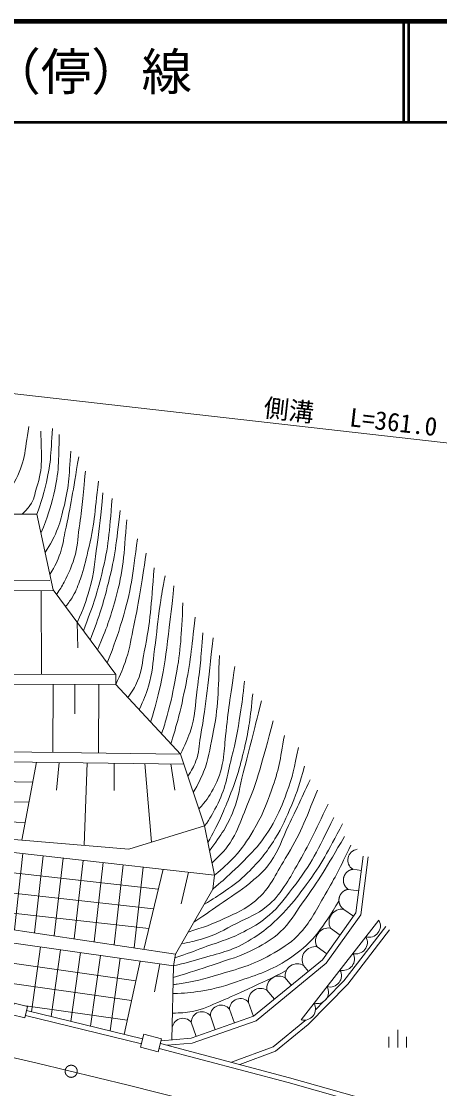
# Model space of a CAD drawing. Units: millimetres, scale not verified. Extents: x 40000 to 680000, y 20000 to 380000.
# Drawn here: x 259801 to 301348, y 273991 to 380000 of the extents above; entities that cross this region are included whole.
import ezdxf
from ezdxf.enums import TextEntityAlignment as Align

# ---------------------------------------------------------------- set-up
doc = ezdxf.new("R2010")
doc.units = ezdxf.units.MM
doc.header["$LTSCALE"] = 1000
doc.linetypes.add('CHAIN', pattern=[18.5, 12, -1.5, 3.5, -1.5])
for name, color, linetype, lineweight in [('M-BGD', 7, 'Continuous', 13), ('M-BMK', 2, 'CHAIN', 13), ('M-STR-HTXT', 7, 'Continuous', 13), ('M-TTL', 2, 'Continuous', 140), ('M-TTL-LINE', 7, 'Continuous', 50)]:
    doc.layers.add(name, color=color, linetype=linetype, lineweight=lineweight)
doc.layers.add('M-TTL-TXT', color=7, linetype='Continuous')
doc.styles.add('ＭＳ ゴシック', font='')
doc.styles.get('ＭＳ ゴシック').set_extended_font_data('MS Gothic')

msp = doc.modelspace()

# ---------------------------------------------------------------- linework, layer by layer
at = {"layer": 'M-BGD'}
for p, q in [((261774, 323473), (261815, 315137)), ((265349, 320300), (265398, 317765)), ((262948, 314134), (262932, 307400)), ((265115, 314128), (265108, 311222)), ((267482, 314123), (267465, 307339)), ((261314, 306422), (259865, 298676)), ((263543, 306392), (263291, 303654)), ((266339, 306354), (266032, 298160)), ((269008, 306318), (269006, 303592)), ((272051, 306277), (272717, 298470)), ((274664, 306242), (275031, 303654)), ((260941, 304427), (250245, 304652)), ((260567, 302432), (249606, 302742)), ((260194, 300436), (248966, 300832)), ((270488, 297788), (278004, 300086)), ((259865, 298676), (248560, 299620)), ((270488, 297788), (259865, 298676)), ((207115, 297574), (275111, 287351)), ((259964, 297335), (259115, 289756)), ((261952, 297112), (261094, 289458)), ((263939, 296889), (263073, 289161)), ((273404, 293816), (248071, 296656)), ((265927, 296667), (265052, 288863)), ((267915, 296444), (267031, 288565)), ((269902, 296221), (269011, 288268)), ((271890, 295998), (270990, 287970)), ((271956, 287825), (273877, 295776)), ((293574, 295666), (292716, 295776)), ((276405, 295492), (275683, 292349)), ((272930, 291857), (247712, 294683)), ((293318, 293655), (292274, 293788)), ((272457, 289897), (247352, 292711)), ((292798, 291114), (291832, 291800)), ((287583, 280833), (295313, 290717)), ((271176, 284701), (232148, 290229)), ((291474, 289249), (290501, 289940)), ((270742, 282743), (231864, 288249)), ((261709, 288062), (260798, 281625)), ((263690, 287781), (262750, 281149)), ((265670, 287501), (264703, 280673)), ((290150, 287384), (289170, 288079)), ((267650, 287221), (266655, 280198)), ((269630, 286940), (268608, 279722)), ((271610, 286660), (269997, 279384)), ((273541, 286386), (273033, 283611)), ((288318, 285634), (287839, 286219)), ((286628, 284251), (286018, 284996)), ((284937, 282864), (284194, 283771)), ((270307, 280784), (260243, 282210)), ((282855, 281171), (282372, 282547)), ((289012, 281804), (289858, 282667)), ((260204, 281255), (271724, 278449)), ((260322, 281740), (271848, 278933)), ((279064, 279842), (278574, 281239)), ((280959, 280507), (280473, 281893)), ((277169, 279178), (276676, 280585)), ((296303, 278089), (296303, 279139)), ((297178, 278089), (297178, 279839)), ((298053, 278089), (298053, 279139))]:
    msp.add_line(p, q, dxfattribs=at)
for points in [[(186693, 297143), (192731, 298533), (199984, 306370), (199488, 307395), (206306, 315750), (206187, 316796), (213801, 322928), (213827, 323947), (225080, 328944), (225598, 329902), (238787, 332802), (246627, 332581), (254757, 331062), (261342, 331062), (262952, 323549), (269173, 315118), (269170, 314118), (275592, 307230), (278004, 300086), (278969, 295205), (278810, 293812), (275111, 287351), (274918, 286191), (274752, 278848)], [(225598, 329902), (254379, 324436), (262619, 324477)], [(225099, 328979), (254287, 323436), (262967, 323479)], [(213827, 323947), (252360, 315160), (269173, 315118)], [(213801, 322928), (252246, 314160), (269170, 314118)], [(206306, 315750), (250885, 306562), (275931, 306225)], [(246085, 308573), (250993, 307561), (275592, 307230)], [(199984, 306370), (206954, 306027), (248431, 298628), (278969, 295205)], [(187006, 296170), (192584, 297319), (207519, 296385), (232488, 293313), (232432, 292209), (274918, 286191)], [(273687, 278746), (276675, 279005), (282871, 281177), (289724, 286784), (293037, 291450), (293754, 297082)], [(274294, 278297), (276781, 278512), (283119, 280734), (290092, 286440), (293517, 291262), (294250, 297019)], [(292716, 295776), (292697, 295773), (292678, 295770), (292659, 295766), (292641, 295762), (292622, 295758), (292603, 295753), (292585, 295748), (292566, 295743), (292548, 295737), (292530, 295731), (292512, 295725), (292494, 295718), (292476, 295711), (292458, 295704), (292440, 295697), (292423, 295689), (292405, 295681), (292388, 295672), (292371, 295664), (292354, 295655), (292337, 295645), (292321, 295636), (292304, 295626), (292288, 295616), (292272, 295605), (292256, 295594), (292241, 295583), (292225, 295572), (292210, 295560), (292195, 295548), (292180, 295536), (292165, 295524), (292151, 295511), (292137, 295498), (292123, 295485), (292109, 295472), (292095, 295458), (292082, 295445), (292069, 295430), (292056, 295416), (292044, 295402), (292032, 295387), (292020, 295372), (292008, 295357), (291996, 295341), (291985, 295326), (291974, 295310), (291964, 295294), (291953, 295278), (291943, 295262), (291933, 295245), (291924, 295228), (291915, 295212), (291906, 295195), (291897, 295177), (291889, 295160), (291881, 295143), (291873, 295125), (291866, 295108), (291859, 295090), (291852, 295072), (291846, 295054), (291840, 295035), (291834, 295017), (291828, 294999), (291823, 294980), (291818, 294962), (291814, 294943), (291810, 294924), (291806, 294906), (291802, 294887), (291799, 294868), (291796, 294849), (291794, 294830), (291792, 294811), (291790, 294792), (291788, 294773), (291787, 294753), (291786, 294734), (291786, 294715), (291786, 294696), (291786, 294677), (291786, 294658), (291787, 294638), (291789, 294619), (291790, 294600), (291792, 294581), (291794, 294562), (291797, 294543), (291800, 294524), (291803, 294505), (291806, 294486), (291810, 294468), (291814, 294449), (291819, 294430), (291824, 294412), (291829, 294393), (291835, 294375), (291840, 294357), (291846, 294338), (291853, 294320), (291860, 294302), (291867, 294285), (291874, 294267), (291882, 294249), (291890, 294232), (291898, 294215), (291907, 294198), (291916, 294181), (291925, 294164), (291935, 294147), (291944, 294131), (291955, 294114), (291965, 294098), (291976, 294082), (291987, 294067), (291998, 294051), (292009, 294036), (292021, 294021), (292033, 294006), (292045, 293991), (292058, 293976), (292071, 293962), (292084, 293948), (292097, 293934), (292111, 293921), (292124, 293907), (292138, 293894), (292153, 293881), (292167, 293869), (292182, 293857), (292197, 293844), (292212, 293833), (292227, 293821), (292243, 293810), (292258, 293799), (292274, 293788)], [(292274, 293788), (292255, 293785), (292236, 293782), (292218, 293778), (292199, 293774), (292180, 293770), (292162, 293765), (292143, 293760), (292125, 293755), (292106, 293749), (292088, 293743), (292070, 293737), (292052, 293731), (292034, 293724), (292016, 293716), (291999, 293709), (291981, 293701), (291964, 293693), (291946, 293685), (291929, 293676), (291912, 293667), (291896, 293658), (291879, 293648), (291863, 293638), (291846, 293628), (291830, 293617), (291815, 293607), (291799, 293596), (291783, 293584), (291768, 293573), (291753, 293561), (291738, 293549), (291724, 293536), (291709, 293524), (291695, 293511), (291681, 293498), (291667, 293484), (291654, 293471), (291640, 293457), (291627, 293443), (291615, 293428), (291602, 293414), (291590, 293399), (291578, 293384), (291566, 293369), (291555, 293354), (291543, 293338), (291533, 293322), (291522, 293306), (291512, 293290), (291501, 293274), (291492, 293257), (291482, 293241), (291473, 293224), (291464, 293207), (291456, 293190), (291447, 293172), (291439, 293155), (291432, 293137), (291424, 293120), (291417, 293102), (291410, 293084), (291404, 293066), (291398, 293048), (291392, 293029), (291387, 293011), (291381, 292993), (291377, 292974), (291372, 292955), (291368, 292937), (291364, 292918), (291361, 292899), (291357, 292880), (291355, 292861), (291352, 292842), (291350, 292823), (291348, 292804), (291347, 292785), (291346, 292766), (291345, 292747), (291344, 292727), (291344, 292708), (291344, 292689), (291345, 292670), (291346, 292651), (291347, 292632), (291348, 292613), (291350, 292593), (291352, 292574), (291355, 292555), (291358, 292536), (291361, 292518), (291365, 292499), (291369, 292480), (291373, 292461), (291377, 292443), (291382, 292424), (291387, 292406), (291393, 292387), (291399, 292369), (291405, 292351), (291411, 292333), (291418, 292315), (291425, 292297), (291433, 292279), (291440, 292262), (291448, 292244), (291457, 292227), (291465, 292210), (291474, 292193), (291483, 292176), (291493, 292159), (291503, 292143), (291513, 292127), (291523, 292111), (291534, 292095), (291545, 292079), (291556, 292063), (291568, 292048), (291579, 292033), (291591, 292018), (291604, 292003), (291616, 291989), (291629, 291974), (291642, 291960), (291655, 291947), (291669, 291933), (291683, 291920), (291697, 291907), (291711, 291894), (291725, 291881), (291740, 291869), (291755, 291857), (291770, 291845), (291785, 291833), (291801, 291822), (291817, 291811), (291832, 291800)], [(281496, 276387), (285048, 277706), (288291, 280352), (292224, 284369), (296383, 289776)], [(290092, 282907), (291846, 284698), (295987, 290081)], [(280658, 276609), (284797, 278145), (287953, 280722), (288030, 280800)], [(273493, 277992), (286314, 274591), (304849, 269349), (317060, 266262), (327396, 264063), (334874, 262941), (342600, 262068), (353814, 261487), (362252, 261652)], [(273618, 278476), (286446, 275073), (304978, 269832), (317173, 266750), (327485, 264555), (334939, 263437), (342641, 262567), (353822, 261987), (362221, 262151)]]:
    msp.add_lwpolyline(points, dxfattribs=at)
for points in [[(258804, 281354), (260148, 281027), (260426, 282165), (259082, 282493)], [(271636, 278108), (273406, 277653), (273736, 278934), (271966, 279389)]]:
    msp.add_lwpolyline(points, close=True, dxfattribs=at)
for centre, radius, start, end in [((293318, 296685), 1090, 98.45038, 236.492), ((291642, 290530), 1285, 81.48241, 207.344), ((294329, 290159), 1131, 254.36853, 29.57192), ((290311, 288670), 1285, 81.48241, 207.344), ((293041, 288511), 1131, 254.36853, 29.57192), ((288980, 286809), 1285, 81.48241, 207.344), ((291753, 286864), 1131, 254.36853, 29.57192), ((287212, 285183), 1210, 58.82927, 188.9506), ((285390, 283960), 1210, 58.82927, 188.9506), ((290464, 285217), 1131, 254.36853, 29.57192), ((289176, 283570), 1131, 254.36853, 29.57192), ((283568, 282736), 1210, 58.82927, 188.9506), ((279645, 281216), 1070, 39.24351, 178.7608), ((281543, 281870), 1070, 39.24351, 178.7608), ((287888, 281922), 1131, 254.36853, 29.57192), ((275847, 279908), 1070, 39.24351, 178.7608), ((277746, 280562), 1070, 39.24351, 178.7608)]:
    msp.add_arc(centre, radius, start, end, dxfattribs=at)
for points, knots in [([(260534, 339755), (260143, 337242), (260173, 336164), (259084, 334206), (258681, 333481), (258472, 333050), (257925, 332425), (257389, 331814), (257108, 331609), (256351, 331062)], [0, 0, 0, 0, 1, 1, 1, 2, 2, 2, 3, 3, 3, 3]), ([(261735, 339300), (261781, 336774), (261986, 335771), (261320, 333668), (261101, 332975), (261076, 332523), (260658, 331928), (260395, 331555), (260257, 331398), (259871, 331062)], [0, 0, 0, 0, 1, 1, 1, 2, 2, 2, 3, 3, 3, 3]), ([(262894, 339548), (262716, 336892), (262744, 336013), (262190, 333833), (261911, 332736), (261805, 332319), (261342, 331062)], [0, 0, 0, 0, 1, 1, 1, 2, 2, 2, 2]), ([(263557, 338968), (263505, 336260), (263559, 335305), (263018, 333046), (262647, 331494), (262452, 330886), (261749, 329163)], [0, 0, 0, 0, 1, 1, 1, 2, 2, 2, 2]), ([(264716, 337312), (264511, 334629), (264544, 333749), (263971, 331556), (263744, 330689), (263648, 330189), (263308, 329361), (262950, 328488), (262749, 328174), (262162, 327234)], [0, 0, 0, 0, 1, 1, 1, 2, 2, 2, 3, 3, 3, 3]), ([(265503, 336732), (264892, 333116), (264768, 332145), (264136, 329237), (263964, 328443), (263939, 327978), (263681, 327208), (263383, 326321), (263178, 325996), (262629, 325056)], [0, 0, 0, 0, 1, 1, 1, 2, 2, 2, 3, 3, 3, 3]), ([(266166, 335324), (265914, 332619), (265869, 331881), (265544, 329692), (265369, 328509), (265421, 327806), (265047, 326669), (264735, 325719), (264535, 325186), (264054, 324309), (263782, 323814), (263679, 323632), (263302, 323075)], [0, 0, 0, 0, 1, 1, 1, 2, 2, 2, 3, 3, 3, 4, 4, 4, 4]), ([(267449, 334330), (267087, 331044), (267064, 330043), (266414, 327373), (266152, 326298), (266056, 325676), (265669, 324640), (265410, 323948), (265304, 323534), (264923, 322901), (264668, 322477), (264558, 322317), (264193, 321868)], [0, 0, 0, 0, 1, 1, 1, 2, 2, 2, 3, 3, 3, 4, 4, 4, 4]), ([(265349, 320300), (266006, 321784), (266199, 322281), (266580, 323605), (267065, 325291), (267075, 326299), (267325, 328036), (267612, 330034), (267670, 330705), (267905, 333171)], [0, 0, 0, 0, 1, 1, 1, 2, 2, 2, 3, 3, 3, 3]), ([(265964, 319467), (266947, 322018), (267227, 322853), (267781, 325096), (268489, 327965), (268531, 329105), (268816, 332591)], [0, 0, 0, 0, 1, 1, 1, 2, 2, 2, 2]), ([(266642, 318548), (267605, 321151), (267877, 321969), (268443, 324226), (269136, 326991), (269221, 328052), (269603, 331431)], [0, 0, 0, 0, 1, 1, 1, 2, 2, 2, 2]), ([(270265, 330479), (269983, 326843), (269976, 325602), (269147, 322611), (268590, 320599), (268326, 319829), (267361, 317574)], [0, 0, 0, 0, 1, 1, 1, 2, 2, 2, 2]), ([(271342, 328615), (270818, 324812), (270753, 323584), (269810, 320499), (269299, 318830), (269103, 318209), (268309, 316289)], [0, 0, 0, 0, 1, 1, 1, 2, 2, 2, 2]), ([(269170, 314118), (269721, 315281), (269884, 315659), (270224, 316689), (270640, 317949), (270695, 318704), (270969, 320002), (271557, 322781), (271670, 323718), (272212, 327166)], [0, 0, 0, 0, 1, 1, 1, 2, 2, 2, 3, 3, 3, 3]), ([(270370, 312831), (270872, 313527), (271032, 313809), (271342, 314494), (271821, 315552), (271771, 316255), (272005, 317393), (272663, 320600), (272663, 321776), (272998, 325717)], [0, 0, 0, 0, 1, 1, 1, 2, 2, 2, 3, 3, 3, 3]), ([(271492, 311628), (271986, 312662), (272125, 313022), (272419, 313956), (272856, 315349), (272831, 316197), (273040, 317642), (273290, 319367), (273310, 320350), (273578, 322073), (273753, 323192), (273814, 323563), (274075, 324930)], [0, 0, 0, 0, 1, 1, 1, 2, 2, 2, 3, 3, 3, 4, 4, 4, 4]), ([(272631, 310405), (273158, 312098), (273294, 312604), (273620, 314039), (274065, 316002), (274143, 317137), (274406, 319132), (274653, 321004), (274717, 321621), (274945, 323936)], [0, 0, 0, 0, 1, 1, 1, 2, 2, 2, 3, 3, 3, 3]), ([(275856, 322238), (275661, 318807), (275673, 317762), (275152, 314950), (274868, 313418), (274701, 312558), (274282, 311057), (274081, 310337), (274014, 310092), (273732, 309224)], [0, 0, 0, 0, 1, 1, 1, 2, 2, 2, 3, 3, 3, 3]), ([(277057, 320830), (276685, 317463), (276632, 316483), (276063, 313749), (275762, 312301), (275594, 311487), (275193, 310063), (274992, 309348), (274926, 309108), (274649, 308241)], [0, 0, 0, 0, 1, 1, 1, 2, 2, 2, 3, 3, 3, 3]), ([(275592, 307230), (276107, 308172), (276247, 308526), (276560, 309401), (277128, 310991), (277029, 311994), (277264, 313666), (277569, 315840), (277618, 316577), (277843, 319257)], [0, 0, 0, 0, 1, 1, 1, 2, 2, 2, 3, 3, 3, 3]), ([(276340, 305015), (276761, 305657), (276898, 305912), (277144, 306539), (277491, 307423), (277422, 307995), (277586, 308931), (278255, 312747), (278322, 314046), (278837, 318769)], [0, 0, 0, 0, 1, 1, 1, 2, 2, 2, 3, 3, 3, 3]), ([(276881, 303411), (277409, 304314), (277560, 304634), (277899, 305462), (278438, 306779), (278493, 307603), (278782, 308996), (279422, 312080), (279342, 313288), (279472, 317030)], [0, 0, 0, 0, 1, 1, 1, 2, 2, 2, 3, 3, 3, 3]), ([(277434, 301774), (278153, 302592), (278406, 302915), (278865, 303750), (279430, 304779), (279619, 305440), (279831, 306594), (280004, 307532), (279977, 308075), (280080, 309023), (280373, 311727), (280519, 312596), (280991, 315925)], [0, 0, 0, 0, 1, 1, 1, 2, 2, 2, 3, 3, 3, 4, 4, 4, 4]), ([(278004, 300086), (278597, 300916), (278760, 301233), (279169, 302011), (280094, 303771), (280207, 304940), (280687, 306870), (281101, 308535), (281282, 309482), (281543, 311177), (281740, 312455), (281795, 312891), (281957, 314462)], [0, 0, 0, 0, 1, 1, 1, 2, 2, 2, 3, 3, 3, 4, 4, 4, 4]), ([(278333, 298424), (279358, 300360), (279660, 300960), (280342, 302660), (281125, 304611), (281479, 305747), (281957, 307795), (282444, 309882), (282524, 310680), (282785, 313220)], [0, 0, 0, 0, 1, 1, 1, 2, 2, 2, 3, 3, 3, 3]), ([(278492, 297619), (279720, 299332), (280218, 299954), (280880, 301666), (281417, 303053), (281462, 303912), (281833, 305352), (282552, 308148), (282772, 309026), (283655, 312516)], [0, 0, 0, 0, 1, 1, 1, 2, 2, 2, 3, 3, 3, 3]), ([(278733, 296400), (279731, 297373), (280114, 297734), (280756, 298767), (281364, 299745), (281511, 300398), (281957, 301459), (283396, 304883), (283627, 306214), (284814, 310528)], [0, 0, 0, 0, 1, 1, 1, 2, 2, 2, 3, 3, 3, 3]), ([(278969, 295205), (279935, 295980), (280250, 296250), (280963, 297028), (281801, 297941), (282192, 298531), (282827, 299596), (283716, 301088), (284062, 302018), (284649, 303654), (285384, 305703), (285493, 306551), (285932, 309079)], [0, 0, 0, 0, 1, 1, 1, 2, 2, 2, 3, 3, 3, 4, 4, 4, 4]), ([(278810, 293812), (279733, 294555), (279993, 294814), (280715, 295496), (282511, 297194), (283580, 298178), (284801, 300327), (285442, 301456), (285700, 302147), (286153, 303364), (286791, 305075), (286889, 305769), (287313, 307892)], [0, 0, 0, 0, 1, 1, 1, 2, 2, 2, 3, 3, 3, 4, 4, 4, 4]), ([(277937, 292287), (278956, 292895), (279252, 293077), (280052, 293646), (280953, 294286), (281479, 294632), (282261, 295413), (283465, 296616), (284102, 297358), (284994, 298809), (285761, 300058), (286089, 300822), (286650, 302177), (287255, 303635), (287406, 304197), (287920, 306014)], [0, 0, 0, 0, 1, 1, 1, 2, 2, 2, 3, 3, 3, 4, 4, 4, 5, 5, 5, 5]), ([(276935, 290537), (278343, 291477), (278711, 291725), (279831, 292514), (281043, 293368), (281797, 293756), (282896, 294750), (283591, 295380), (284023, 295715), (284552, 296490), (285448, 297799), (285657, 298705), (286347, 300134), (287196, 301893), (287455, 302461), (288472, 304661)], [0, 0, 0, 0, 1, 1, 1, 2, 2, 2, 3, 3, 3, 4, 4, 4, 5, 5, 5, 5]), ([(276362, 289535), (278055, 290080), (278591, 290246), (279942, 290885), (281207, 291485), (282005, 291732), (283061, 292652), (284573, 293969), (284965, 295141), (286015, 296849), (287552, 299346), (287912, 300422), (289218, 303640)], [0, 0, 0, 0, 1, 1, 1, 2, 2, 2, 3, 3, 3, 4, 4, 4, 4]), ([(275712, 288400), (276625, 288545), (276921, 288626), (277678, 288842), (279144, 289261), (279879, 289754), (281239, 290444), (282406, 291035), (283137, 291264), (284166, 292073), (284977, 292710), (285309, 293218), (285905, 294060), (286450, 294830), (286674, 295315), (287147, 296131), (288496, 298454), (288844, 299304), (290267, 302260)], [0, 0, 0, 0, 1, 1, 1, 2, 2, 2, 3, 3, 3, 4, 4, 4, 5, 5, 5, 6, 6, 6, 6]), ([(274918, 286191), (276168, 286481), (276523, 286584), (277540, 286882), (279458, 287445), (280617, 287641), (282343, 288649), (283971, 289599), (284770, 290350), (286070, 291714), (286939, 292624), (287334, 293217), (288086, 294226), (289736, 296440), (290141, 297390), (291702, 300300)], [0, 0, 0, 0, 1, 1, 1, 2, 2, 2, 3, 3, 3, 4, 4, 4, 5, 5, 5, 5]), ([(275048, 286975), (276441, 287460), (276807, 287594), (277926, 288014), (279602, 288643), (280612, 288858), (282178, 289726), (283096, 290235), (283622, 290528), (284414, 291217), (285459, 292124), (285876, 292809), (286733, 293895), (288707, 296394), (289145, 297584), (290847, 300934)], [0, 0, 0, 0, 1, 1, 1, 2, 2, 2, 3, 3, 3, 4, 4, 4, 5, 5, 5, 5]), ([(274892, 285033), (276806, 285609), (277326, 285767), (278865, 286303), (280499, 286871), (281476, 287069), (283006, 287876), (284051, 288427), (284646, 288763), (285518, 289560), (286551, 290505), (286873, 291274), (287699, 292404), (289507, 294877), (289997, 295832), (291896, 299030)], [0, 0, 0, 0, 1, 1, 1, 2, 2, 2, 3, 3, 3, 4, 4, 4, 5, 5, 5, 5]), ([(274875, 284316), (275066, 284336), (275120, 284348), (275276, 284370), (276974, 284615), (277911, 284873), (279555, 285364), (281712, 286008), (282981, 286331), (284911, 287490), (286019, 288155), (286671, 288543), (287534, 289505), (288700, 290805), (289071, 291758), (289963, 293260), (291069, 295122), (291384, 295811), (292531, 298174)], [0, 0, 0, 0, 1, 1, 1, 2, 2, 2, 3, 3, 3, 4, 4, 4, 5, 5, 5, 6, 6, 6, 6]), ([(274856, 283432), (276140, 283476), (276550, 283517), (277623, 283680), (279224, 283922), (280094, 284231), (281626, 284757), (283670, 285458), (284870, 285849), (286650, 287076), (288986, 288685), (289667, 289979), (291348, 292613)], [0, 0, 0, 0, 1, 1, 1, 2, 2, 2, 3, 3, 3, 4, 4, 4, 4]), ([(274812, 281500), (275708, 281499), (276029, 281529), (276794, 281665), (277947, 281869), (278529, 282239), (279610, 282686), (280668, 283123), (281247, 283399), (282288, 283873), (283881, 284598), (284543, 284929), (286118, 285712)], [0, 0, 0, 0, 1, 1, 1, 2, 2, 2, 3, 3, 3, 4, 4, 4, 4])]:
    msp.add_open_spline(points, degree=3, knots=knots, dxfattribs=at)
at = {"layer": 'M-BMK'}
msp.add_lwpolyline([(282434, 271297), (279431, 272062), (276428, 272824), (273423, 273581), (270417, 274331), (267409, 275072), (264397, 275801), (261382, 276515), (258364, 277213), (255340, 277891), (252312, 278548), (249279, 279181), (246241, 279787), (243197, 280364), (243143, 280374)], dxfattribs=at)
msp.add_circle((264752, 275715), 600, dxfattribs=at)
at = {"layer": 'M-STR-HTXT'}
msp.add_lwpolyline([(68365, 342500), (225640, 346805), (391695, 327955)], dxfattribs=at)
at = {"layer": 'M-TTL'}
msp.add_line((680000, 380000), (40000, 380000), dxfattribs=at)
at = {"layer": 'M-TTL-LINE'}
for p, q in [((297750, 380000), (297750, 370000)), ((298250, 380000), (298250, 370000)), ((40000, 370000), (680000, 370000))]:
    msp.add_line(p, q, dxfattribs=at)

# ---------------------------------------------------------------- texts
at = {"layer": 'M-STR-HTXT', "style": 'ＭＳ ゴシック'}
for s, p in [('側溝', (286211, 339929)), ('L=361.0', (296601, 338750))]:
    msp.add_text(s, height=1833, rotation=353.524, dxfattribs=at).set_placement(p, align=Align.BOTTOM_CENTER)
at = {"layer": 'M-TTL-TXT', "style": 'ＭＳ ゴシック'}
msp.add_text('一般県道田耕湯玉（停）線', height=3666, dxfattribs=at).set_placement((216734, 375000), align=Align.MIDDLE_LEFT)

doc.saveas('drawing.dxf')
